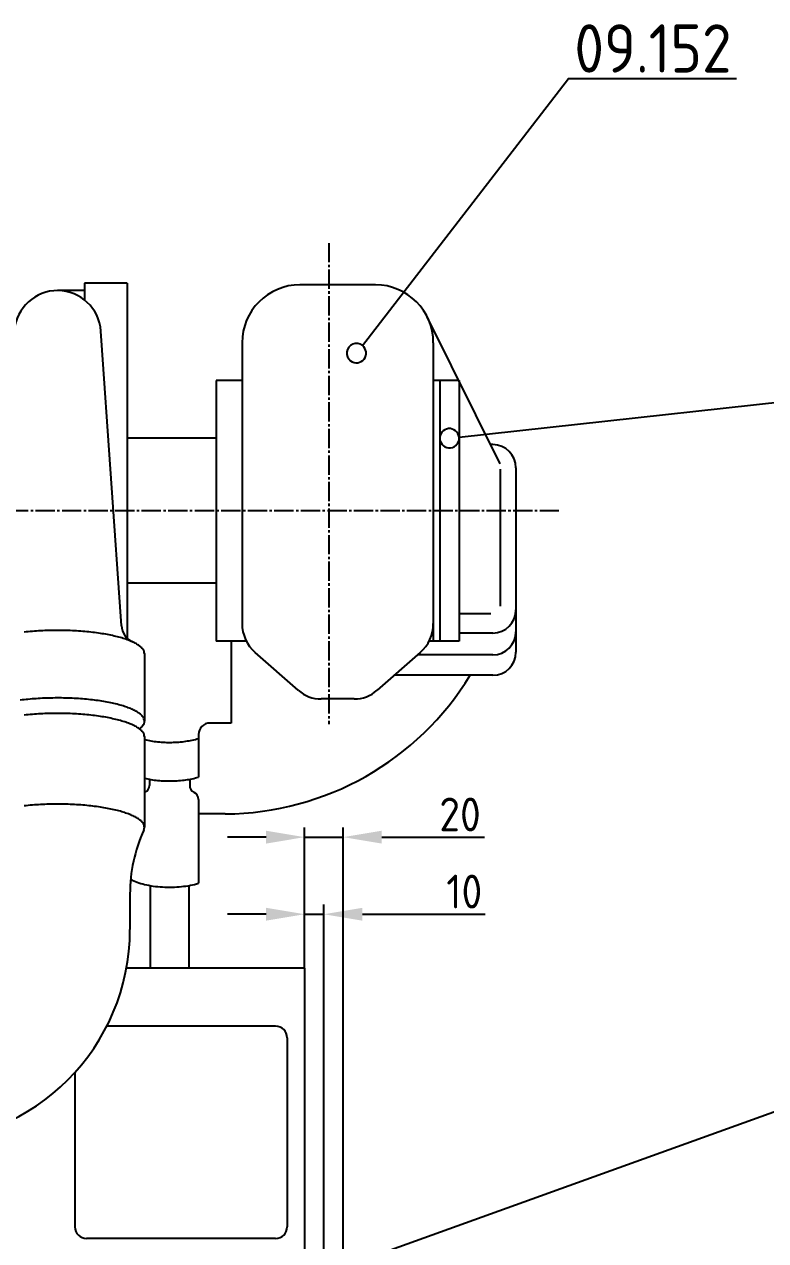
# Model space of a CAD drawing. Extents: x 138 to 6334, y 107 to 3959.
# Drawn here: x 1951 to 2335, y 1110 to 1740 of the extents above; entities that cross this region are included whole.
import ezdxf

# ---------------------------------------------------------------- set-up
doc = ezdxf.new("R2010")
doc.units = 0
doc.linetypes.add('GEN7', pattern=[13.75, 10, -1.25, 1.25, -1.25])
doc.layers.get('0').update_dxf_attribs({"linetype": 'CONTINUOUS'})
doc.layers.get('DEFPOINTS').update_dxf_attribs({"linetype": 'CONTINUOUS'})
for name, color, linetype in [('5', 3, 'CONTINUOUS'), ('6', 2, 'CONTINUOUS'), ('TV-0', 7, 'CONTINUOUS'), ('TV-4', 3, 'CONTINUOUS'), ('TV-7', 4, 'GEN7')]:
    doc.layers.add(name, color=color, linetype=linetype)
doc.styles.get("Standard").update_dxf_attribs({"font": 'geniso.shx'})
doc.dimstyles.new('GEN-ISO', dxfattribs={"dimscale": 5, "dimtxt": 3.5, "dimasz": 4, "dimexe": 1, "dimexo": 0, "dimgap": 0.6, "dimtad": 1, "dimtxsty": 'STANDARD', "dimcen": 0, "dimclrd": 256, "dimclre": 256, "dimclrt": 2, "dimazin": 3, "dimtp": 0.1, "dimtm": 0.1, "dimtfac": 0.71, "dimtdec": 3, "dimtmove": 0, "dimatfit": 3, "dimtzin": 0})

# ---------------------------------------------------------------- blocks, each defined once
blk = doc.blocks.new('*D38')
at = {"linetype": 'BYBLOCK'}
for p, q in [((2096.061394, 1250.728351), (2096.061394, 1283.710117)), ((2106.061394, 1059.728351), (2106.061394, 1283.710117)), ((2076.061394, 1278.710117), (2056.061394, 1278.710117)), ((2096.061394, 1278.710117), (2106.061394, 1278.710117)), ((2126.061394, 1278.710117), (2189.687457, 1278.710117))]:
    blk.add_line(p, q, dxfattribs=at)
for points in [[(2076.061394, 1282.043451), (2076.061394, 1275.376784), (2096.061394, 1278.710117)], [(2126.061394, 1282.043451), (2126.061394, 1275.376784), (2106.061394, 1278.710117)]]:
    blk.add_solid(points, dxfattribs=at)
at = {"layer": 'DEFPOINTS', "color": 0, "linetype": 'BYBLOCK'}
for p in [(2096.061394, 1278.710117), (2096.061394, 1250.728351), (2106.061394, 1059.728351)]:
    blk.add_point(p, dxfattribs=at)
at = {"color": 2, "linetype": 'BYBLOCK', "insert": (2178.798677, 1290.460117), "char_height": 17.5, "attachment_point": 5}
blk.add_mtext('10', dxfattribs=at)
blk = doc.blocks.new('*D39')
at = {"linetype": 'BYBLOCK'}
for p, q in [((2096.061394, 1250.728351), (2096.061394, 1323.638256)), ((2116.061394, 917.728351), (2116.061394, 1323.638256)), ((2076.061394, 1318.638256), (2056.061394, 1318.638256)), ((2096.061394, 1318.638256), (2116.061394, 1318.638256)), ((2136.061394, 1318.638256), (2189.236008, 1318.638256))]:
    blk.add_line(p, q, dxfattribs=at)
for points in [[(2076.061394, 1321.971589), (2076.061394, 1315.304923), (2096.061394, 1318.638256)], [(2136.061394, 1321.971589), (2136.061394, 1315.304923), (2116.061394, 1318.638256)]]:
    blk.add_solid(points, dxfattribs=at)
at = {"layer": 'DEFPOINTS', "color": 0, "linetype": 'BYBLOCK'}
for p in [(2096.061394, 1318.638256), (2096.061394, 1250.728351), (2116.061394, 917.728351)]:
    blk.add_point(p, dxfattribs=at)
at = {"color": 2, "linetype": 'BYBLOCK', "insert": (2176.597229, 1330.388256), "char_height": 17.5, "attachment_point": 5}
blk.add_mtext('20', dxfattribs=at)

msp = doc.modelspace()

# ---------------------------------------------------------------- linework, layer by layer
at = {"layer": '5'}
for points in [[(2125.994444, 1573.280004, 1), (2119.882801, 1565.364967, 1), (2125.994444, 1573.280004), (2232.834264, 1711.645582), (2319.942784, 1711.645582)], [(2176.090923, 1525.794708, 1), (2166.15046, 1524.705123, 1), (2176.090923, 1525.794708), (2405.726863, 1550.965364), (2495.823678, 1550.965364)], [(2006.705554, 1056.763484, 1), (1997.296035, 1053.378082, 1), (2006.705554, 1056.763484), (2436.18261, 1211.282802), (2528.29113, 1211.282802)]]:
    msp.add_lwpolyline(points, format="xyb", dxfattribs=at)
at = {"layer": 'TV-0'}
for p, q in [((1982.032394, 1601.728351), (1968.061394, 1601.728351)), ((1982.032394, 1605.521351), (1982.032394, 1596.865351)), ((2004.051394, 1605.521351), (1982.032394, 1605.521351)), ((2004.051394, 1605.521351), (2004.051394, 1421.802351)), ((2132.761394, 1604.728351), (2093.658394, 1604.728351)), ((2197.377394, 1511.958351), (2159.637394, 1588.057351)), ((2001.181394, 1428.140351), (1990.506394, 1580.798351)), ((2063.658394, 1574.728351), (2063.658394, 1429.293351)), ((2162.761394, 1574.728351), (2162.761394, 1420.228351)), ((2063.658394, 1555.228351), (2050.158394, 1555.228351)), ((2050.158394, 1555.228351), (2050.158394, 1420.228351)), ((2176.161394, 1555.228351), (2162.761394, 1555.228351)), ((2166.161394, 1555.228351), (2166.161394, 1420.228351)), ((2176.161394, 1555.228351), (2176.161394, 1420.228351)), ((2050.158394, 1525.228351), (2004.051394, 1525.228351)), ((2193.561394, 1521.958351), (2192.418394, 1521.958351)), ((2205.561394, 1509.958351), (2205.561394, 1414.457351)), ((2050.158394, 1450.228351), (2004.051394, 1450.228351)), ((2193.561394, 1424.377351), (2176.161394, 1424.377351)), ((2065.831394, 1420.228351), (2050.158394, 1420.228351)), ((2058.061394, 1420.228351), (2058.061394, 1377.728351)), ((2176.161394, 1420.228351), (2160.588394, 1420.228351)), ((2013.061394, 1413.728351), (2013.061394, 1378.728351)), ((2092.794394, 1394.691351), (2070.475394, 1414.253351)), ((2155.944394, 1414.253351), (2133.625394, 1394.691351)), ((2193.561394, 1413.063351), (2154.587394, 1413.063351)), ((2193.561394, 1402.457351), (2142.485394, 1402.457351)), ((2121.761394, 1390.228351), (2104.658394, 1390.228351)), ((2058.061394, 1377.728351), (2047.061394, 1377.728351)), ((2013.061394, 1370.728351), (2013.061394, 1323.728351)), ((2041.061394, 1371.728351), (2041.061394, 1349.728351)), ((2013.061394, 1365.365351), (2013.061394, 1330.365351)), ((2015.612394, 1348.643351), (2015.612394, 1345.397351)), ((2036.510394, 1348.643351), (2036.510394, 1345.397351)), ((2041.061394, 1338.179351), (2041.061394, 1294.728351)), ((2054.979394, 1330.680351), (2041.061394, 1330.680351)), ((2016.061394, 1293.563351), (2016.061394, 1250.728351)), ((2036.061394, 1293.563351), (2036.061394, 1250.728351)), ((2005.561394, 1289.175351), (2005.561394, 1270.728351)), ((2096.061394, 1250.728351), (2003.728394, 1250.728351)), ((2096.061394, 1250.728351), (2096.061394, 723.728351)), ((2081.061394, 1220.728351), (1993.541394, 1220.728351)), ((2087.061394, 1214.728351), (2087.061394, 1116.728351)), ((1977.061394, 1196.851351), (1977.061394, 1116.728351)), ((2081.061394, 1110.728351), (1983.061394, 1110.728351))]:
    msp.add_line(p, q, dxfattribs=at)
for centre, radius, start, end in [((1968.061394, 1579.228351), 22.5, 4, 175), ((2093.658394, 1574.728351), 30, 90, 180), ((2132.761394, 1574.728351), 30, 0, 90), ((2193.561394, 1509.958351), 12, 0, 90), ((2193.561394, 1436.377351), 12, 270, 0), ((1967.08127, 1276.519128), 149.182649, 94.65186, 96.256115), ((1967.373892, 1272.361348), 153.350471, 93.030588, 94.634844), ((1967.629162, 1269.555783), 156.165645, 91.465438, 93.069693), ((1967.912721, 1268.135644), 157.592765, 89.951037, 91.555293), ((1968.217779, 1268.136144), 157.5923, 88.457691, 90.061947), ((1968.465625, 1269.556783), 156.165645, 86.930307, 88.534562), ((1968.757109, 1272.327136), 153.383724, 85.37936, 86.983616), ((1969.05073, 1276.485915), 149.214814, 83.75884, 85.363096), ((1971.519902, 1299.791087), 125.779361, 81.889406, 83.722831), ((1974.355699, 1318.768377), 106.591883, 79.896711, 81.959303), ((2011.157394, 1428.838351), 10, 184, 245.322), ((2083.658394, 1429.293351), 20, 180, 228.766), ((2142.761394, 1429.293351), 20, 311.234, 0), ((2193.561394, 1425.063351), 12, 270, 0), ((1977.280649, 1334.640224), 90.453105, 77.665323, 79.957077), ((1980.287521, 1348.232988), 76.531784, 75.16968, 77.690592), ((1984.574269, 1364.730802), 59.486372, 72.114581, 75.093793), ((1989.381428, 1379.7705), 43.697178, 68.390182, 72.056799), ((1994.591387, 1392.86756), 29.601929, 63.617398, 68.429536), ((1998.835971, 1401.375861), 20.09367, 57.492894, 63.679336), ((2002.895909, 1407.719814), 12.561838, 49.083483, 57.559392), ((2006.184355, 1411.496646), 7.554031, 37.262343, 49.169141), ((2008.492771, 1413.249015), 4.655831, 20.826568, 37.299327), ((2009.675689, 1413.711629), 3.385746, 0.282987, 20.626683), ((2193.561394, 1414.457351), 12, 270, 0), ((2053.886394, 1480.676351), 150, 270.417, 328.57), ((2104.658394, 1408.228351), 18, 228.766, 270), ((2121.761394, 1408.228351), 18, 270, 311.234), ((1964.903234, 1262.477499), 128.11224, 95.455892, 97.289318), ((1967.225144, 1239.440238), 151.26595, 93.897476, 95.501732), ((1967.50034, 1235.874284), 154.842366, 92.305127, 93.909382), ((1967.754898, 1233.730469), 156.994774, 90.762229, 92.366485), ((1968.053456, 1232.971581), 157.757831, 89.26273, 90.866986), ((1968.317802, 1233.632832), 157.093442, 87.751777, 89.356033), ((1968.613073, 1235.643296), 155.073092, 86.227393, 87.831649), ((1968.897269, 1239.0764), 151.62874, 84.644938, 86.249193), ((1971.155286, 1262.109775), 128.485197, 82.855443, 84.688869), ((1971.869746, 1267.329659), 123.216998, 81.049777, 82.883203), ((1974.799025, 1286.423582), 103.899866, 78.94475, 81.007343), ((1977.861751, 1302.407414), 87.625377, 76.614354, 78.906108), ((1982.426217, 1321.913426), 67.592616, 73.800496, 76.550561), ((1987.578128, 1339.446078), 49.318816, 70.428125, 73.865614), ((1967.08127, 1233.519128), 149.182649, 94.65186, 96.256115), ((1967.373892, 1229.361348), 153.350471, 93.030588, 94.634844), ((1967.629162, 1226.555783), 156.165645, 91.465438, 93.069693), ((1967.912721, 1225.135644), 157.592765, 89.951037, 91.555293), ((1968.217779, 1225.136144), 157.5923, 88.457691, 90.061947), ((1968.465625, 1226.556783), 156.165645, 86.930307, 88.534562), ((1968.757109, 1229.327136), 153.383724, 85.37936, 86.983616), ((1969.05073, 1233.485915), 149.214814, 83.75884, 85.363096), ((1971.519902, 1256.791087), 125.779361, 81.889406, 83.722831), ((1974.355699, 1275.768377), 106.591883, 79.896711, 81.959303), ((1977.280649, 1291.640224), 90.453105, 77.665323, 79.957077), ((1980.287521, 1305.232988), 76.531784, 75.16968, 77.690592), ((1991.768346, 1351.160179), 36.877862, 66.340592, 70.465442), ((1996.350617, 1361.627567), 25.451428, 61.06258, 66.332863), ((2000.768746, 1369.613508), 16.324813, 53.968915, 61.071317), ((2004.486487, 1374.71399), 10.013201, 44.156176, 54.004983), ((2007.397484, 1377.52738), 5.964877, 30.2836, 44.246469), ((2009.179843, 1378.569575), 3.900181, 11.743048, 30.266441), ((1984.574269, 1321.730802), 59.486372, 72.114581, 75.093793), ((1989.381428, 1336.7705), 43.697178, 68.390182, 72.056799), ((1994.591387, 1349.86756), 29.601929, 63.617398, 68.429536), ((1998.835971, 1358.375861), 20.09367, 57.492894, 63.679336), ((2002.895909, 1364.719814), 12.561838, 49.083483, 57.559392), ((2004.724211, 1382.477278), 9.657129, 306.639639, 316.717196), ((2006.184355, 1368.496646), 7.554031, 37.262343, 49.169141), ((2007.529505, 1379.829012), 5.799286, 316.762365, 330.953553), ((2009.301592, 1378.843731), 3.771709, 330.968394, 349.947091), ((2009.832901, 1378.728547), 3.228517, 350.313962, 11.339622), ((2047.061394, 1371.728351), 6, 90, 180), ((2008.492771, 1370.249015), 4.655831, 20.826568, 37.299327), ((2009.675689, 1370.711629), 3.385746, 0.282987, 20.626683), ((2024.917157, 1418.803762), 51.01418, 256.561511, 264.350737), ((2026.056666, 1429.308524), 61.580174, 264.257786, 271.131218), ((2026.226413, 1426.603541), 58.872482, 271.018022, 278.120424), ((2028.308152, 1413.011848), 45.123234, 277.941408, 286.417317), ((2024.917157, 1398.803762), 51.01418, 256.561511, 264.350737), ((2026.226413, 1406.603541), 58.872482, 271.018022, 278.120424), ((2028.308152, 1393.011848), 45.123234, 277.941408, 286.417317), ((2011.612394, 1345.397351), 4, 295.539, 0), ((2026.056666, 1409.308524), 61.580174, 264.257786, 271.131218), ((2040.510394, 1345.397351), 4, 180, 244.461), ((1967.629162, 1179.555783), 156.165645, 91.465438, 93.069693), ((1967.912721, 1178.135644), 157.592765, 89.951037, 91.555293), ((1968.217779, 1178.136144), 157.5923, 88.457691, 90.061947), ((1968.465625, 1179.556783), 156.165645, 86.930307, 88.534562), ((2037.061394, 1338.179351), 4, 0, 64.461), ((1967.08127, 1186.519128), 149.182649, 94.65186, 96.256115), ((1967.373892, 1182.361348), 153.350471, 93.030588, 94.634844), ((1968.757109, 1182.327136), 153.383724, 85.37936, 86.983616), ((1969.05073, 1186.485915), 149.214814, 83.75884, 85.363096), ((1971.519902, 1209.791087), 125.779361, 81.889406, 83.722831), ((1974.355699, 1228.768377), 106.591883, 79.896711, 81.959303), ((1977.280649, 1244.640224), 90.453105, 77.665323, 79.957077), ((1980.287521, 1258.232988), 76.531784, 75.16968, 77.690592), ((1984.574269, 1274.730802), 59.486372, 72.114581, 75.093793), ((1989.381428, 1289.7705), 43.697178, 68.390182, 72.056799), ((1994.591387, 1302.86756), 29.601929, 63.617398, 68.429536), ((1998.835971, 1311.375861), 20.09367, 57.492894, 63.679336), ((2002.895909, 1317.719814), 12.561838, 49.083483, 57.559392), ((2006.184355, 1321.496646), 7.554031, 37.262343, 49.169141), ((2008.492771, 1323.249015), 4.655831, 20.826568, 37.299327), ((2009.594289, 1323.754467), 3.467203, 334.912227, 359.568436), ((2009.675689, 1323.711629), 3.385746, 0.282987, 20.626683), ((2085.561394, 1289.175351), 80, 155.552, 180), ((2017.460491, 1318.335624), 24.42915, 241.823725, 250.299634), ((2021.712005, 1330.023245), 36.86592, 250.202104, 256.617555), ((2024.586818, 1342.134148), 49.313349, 256.624891, 261.895174), ((2025.71386, 1349.989717), 57.249351, 261.886896, 266.699034), ((2026.053924, 1354.313731), 61.585839, 266.614821, 271.197872), ((2026.092869, 1353.801976), 61.073388, 271.171381, 275.754432), ((2026.913084, 1346.028171), 53.256531, 275.715012, 280.756227), ((2029.146223, 1334.661647), 41.673005, 280.656467, 286.613886), ((1895.561394, 1270.728351), 110, 270, 0), ((2081.061394, 1214.728351), 6, 0, 90), ((1983.061394, 1116.728351), 6, 180, 270), ((2081.061394, 1116.728351), 6, 270, 0)]:
    msp.add_arc(centre, radius, start, end, dxfattribs=at)
at = {"layer": 'TV-4'}
for p, q in [((2197.377394, 1509.240351), (2197.377394, 1438.196351)), ((2192.566394, 1434.377351), (2176.161394, 1434.377351))]:
    msp.add_line(p, q, dxfattribs=at)
at = {"layer": 'TV-7'}
for p, q in [((2108.658394, 1626.380351), (2108.658394, 1377.198351)), ((2227.867394, 1487.728351), (1695.391394, 1487.728351)), ((2227.867394, 1487.728351), (1695.391394, 1487.728351))]:
    msp.add_line(p, q, dxfattribs=at)

# ---------------------------------------------------------------- texts
at = {"layer": '6', "color": 7}
msp.add_text('09.152', height=25, dxfattribs=at).set_placement((2235.834264, 1714.645582))

# ---------------------------------------------------------------- dimensions: what is measured, and where the dimension line sits
at = {"layer": '5'}
for base, p1, picture, middle in [((2096.061394, 1318.638256), (2116.061394, 917.728351), '*D39', (2176.597229, 1318.638256)), ((2096.061394, 1278.710117), (2106.061394, 1059.728351), '*D38', (2178.798677, 1278.710117))]:
    dim = msp.add_linear_dim(base=base, p1=p1, p2=(2096.061394, 1250.728351), dimstyle='GEN-ISO', override={"dimdec": 0, "dimpost": '<>'}, dxfattribs=at)
    dim.commit()
    dim.dimension.update_dxf_attribs({"geometry": picture, "text_midpoint": middle, "dimtype": 160})

doc.saveas('drawing.dxf')
